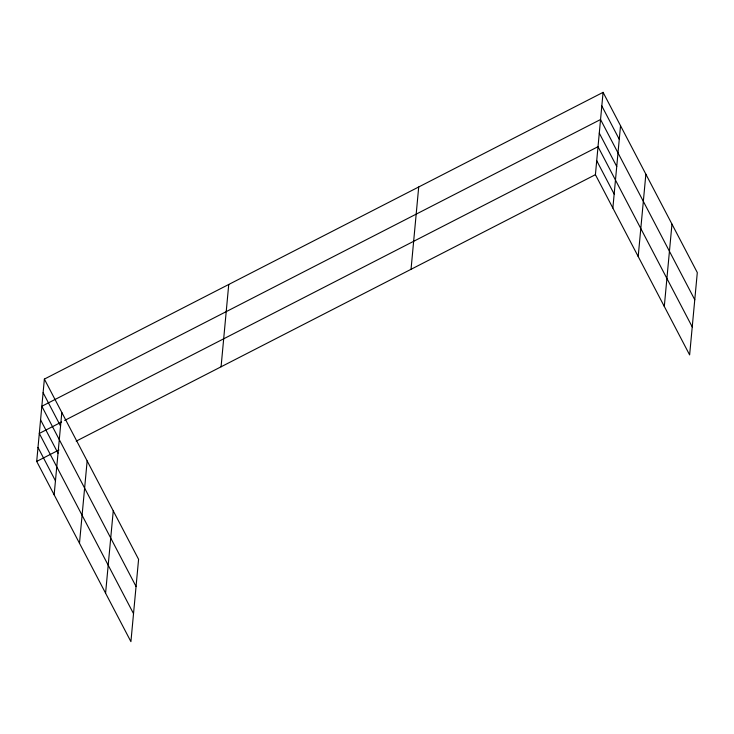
<?xml version="1.0" encoding="UTF-8"?>
<svg xmlns="http://www.w3.org/2000/svg" width="734" height="734" viewBox="0 0 734 734"><rect width="100%" height="100%" fill="white"/><g stroke="black" fill="none" stroke-linecap="round" stroke-linejoin="round"><path stroke-width="1.1" d="M44.37 379.093L138.588 559.317L130.918 641.644L36.7 461.42L44.37 379.093L603.082 92.356L697.3 272.58L689.63 354.907L595.412 174.683L603.082 92.356M54.151 494.799L61.821 412.471M79.483 543.252L87.153 460.934M105.586 593.182L113.256 510.855M221.072 366.798L228.742 284.471M411.04 269.305L418.71 186.987M612.862 208.061L620.533 125.734M638.195 256.515L645.865 174.197M664.298 306.445L671.968 224.118M61.592 421.995L39.306 433.427L133.524 613.652M64.638 420.435L598.017 146.69L692.235 326.914M36.7 461.42L58.986 449.979M76.208 441.143L595.412 174.683M601.816 105.944L619.267 139.322M694.768 299.747L600.55 119.523L41.838 406.26L136.056 586.484M599.283 133.111L616.734 166.49M596.714 160.691L614.165 194.07M43.104 392.681L60.555 426.059M40.572 419.848L58.023 453.227M38.003 447.428L55.454 480.798"/></g></svg>
